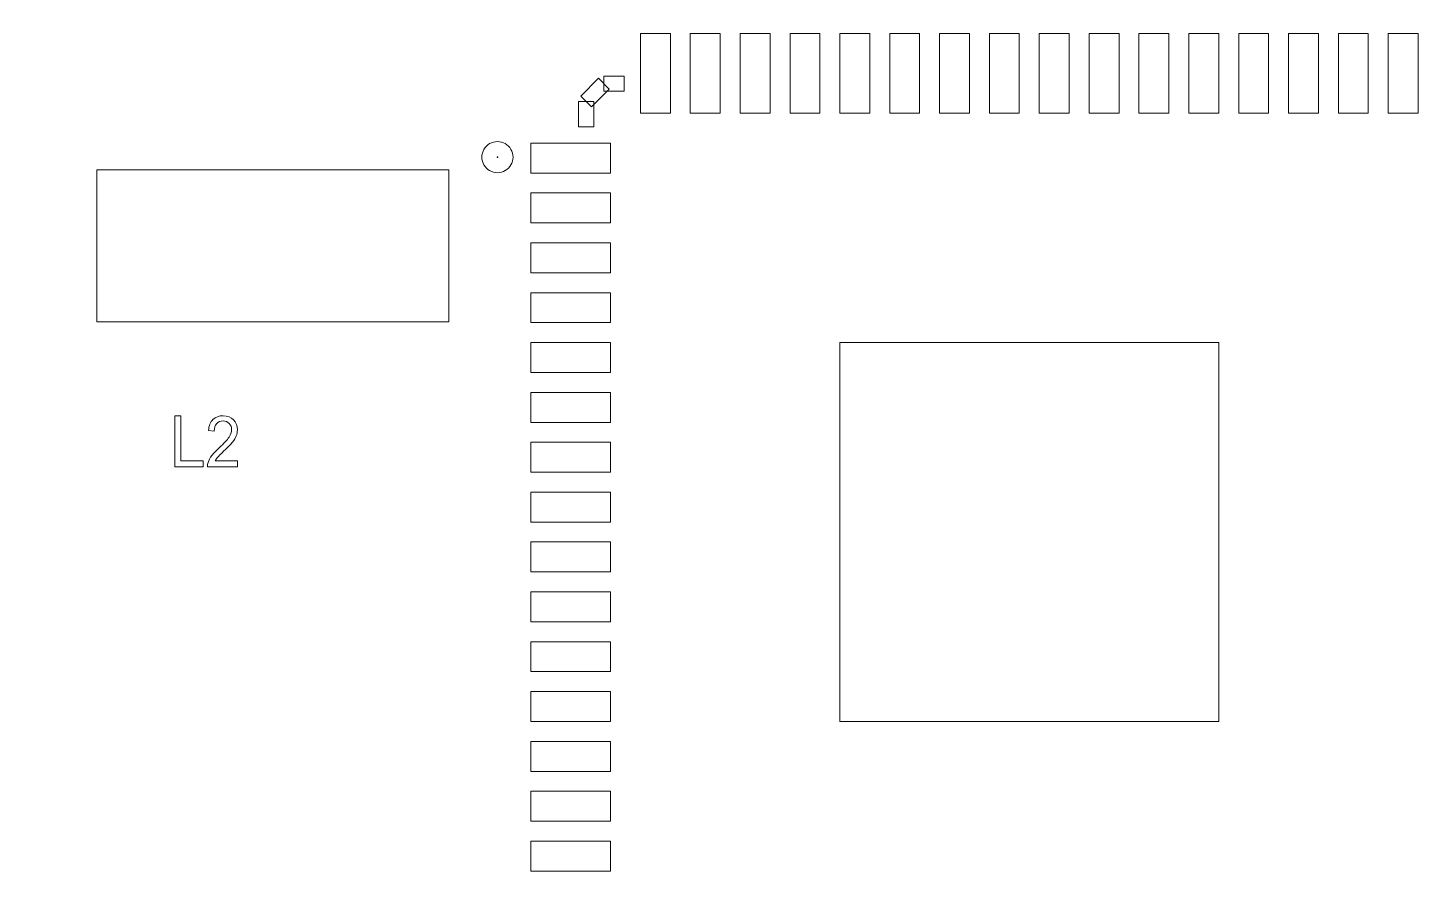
# Model space of a CAD drawing. Header units: millimetres. Extents: x -90 to 99, y -65 to 67.
# Drawn here: x -47.37 to -33.36, y -26.46 to -17.91 of the extents above; entities that cross this region are included whole.
import ezdxf

# ---------------------------------------------------------------- set-up
doc = ezdxf.new("R2010")
doc.units = ezdxf.units.MM
doc.header["$MEASUREMENT"] = 0
for name, color, linetype in [('BG_OUTLINE', 7, 'Continuous'), ('PG_SILKSCREEN_TOP', 7, 'Continuous'), ('PIN_TOP', 7, 'Continuous'), ('RD_SILKSCREEN_TOP', 7, 'Continuous')]:
    doc.layers.add(name, color=color, linetype=linetype)

msp = doc.modelspace()

# ---------------------------------------------------------------- linework, layer by layer
at = {"layer": 'BG_OUTLINE', "color": 3, "lineweight": 9}
msp.add_open_spline([(-71.7269, -61.8795), (-71.7269, -61.8795), (-71.7343, 42.2681), (-71.7343, 42.2681), (-71.7343, 42.2681), (-71.7348, 43.0066), (-71.4419, 43.715), (-70.92, 44.2375), (-70.92, 44.2375), (-70.3982, 44.76), (-69.6866, 45.0538), (-68.9482, 45.0543), (-68.9482, 45.0543), (-68.9482, 45.0543), (75.2046, 45.0543), (75.2046, 45.0543), (75.2046, 45.0543), (76.8319, 45.0552), (78.1763, 43.7805), (78.2661, 42.1556), (78.2661, 42.1556), (78.2661, 42.1556), (78.2661, 31.2814), (78.2661, 31.2814), (78.2661, 31.2814), (78.2661, 31.2814), (72.2646, 31.2814), (72.2646, 31.2814), (72.2646, 31.2814), (72.2646, 31.2814), (72.2646, 26.9814), (72.2646, 26.9814), (72.2646, 26.9814), (72.2646, 26.9814), (78.2661, 26.9814), (78.2661, 26.9814), (78.2661, 26.9814), (78.2661, 26.9814), (78.2661, 18.6553), (78.2661, 18.6553), (78.2661, 18.6553), (78.2661, 18.6553), (72.2496, 18.6553), (72.2496, 18.6553), (72.2496, 18.6553), (72.2496, 18.6553), (72.2496, 14.3553), (72.2496, 14.3553), (72.2496, 14.3553), (72.2496, 14.3553), (78.2661, 14.3553), (78.2661, 14.3553), (78.2661, 14.3553), (78.2661, 14.3553), (78.2661, 9.255), (78.2661, 9.255), (78.2661, 9.255), (78.2661, 9.255), (72.2648, 9.255), (72.2648, 9.255), (72.2648, 9.255), (72.2648, 9.255), (72.2648, 4.955), (72.2648, 4.955), (72.2648, 4.955), (72.2648, 4.955), (78.2661, 4.955), (78.2661, 4.955), (78.2661, 4.955), (78.2661, 4.955), (78.2661, -3.3762), (78.2661, -3.3762), (78.2661, -3.3762), (78.2661, -3.3762), (72.2445, -3.3762), (72.2445, -3.3762), (72.2445, -3.3762), (72.2445, -3.3762), (72.2445, -7.6762), (72.2445, -7.6762), (72.2445, -7.6762), (72.2445, -7.6762), (78.2661, -7.6762), (78.2661, -7.6762), (78.2661, -7.6762), (78.2661, -7.6762), (78.2661, -12.7615), (78.2661, -12.7615), (78.2661, -12.7615), (78.2661, -12.7615), (72.2651, -12.7615), (72.2651, -12.7615), (72.2651, -12.7615), (72.2651, -12.7615), (72.2651, -17.0615), (72.2651, -17.0615), (72.2651, -17.0615), (72.2651, -17.0615), (78.2661, -17.0615), (78.2661, -17.0615), (78.2661, -17.0615), (78.2661, -17.0615), (78.2661, -25.4097), (78.2661, -25.4097), (78.2661, -25.4097), (78.2661, -25.4097), (72.2656, -25.4097), (72.2656, -25.4097), (72.2656, -25.4097), (72.2656, -25.4097), (72.2656, -29.7097), (72.2656, -29.7097), (72.2656, -29.7097), (72.2656, -29.7097), (78.2661, -29.7097), (78.2661, -29.7097), (78.2661, -29.7097), (78.2661, -29.7097), (78.2661, -34.793), (78.2661, -34.793), (78.2661, -34.793), (78.2661, -34.793), (72.2679, -34.793), (72.2679, -34.793), (72.2679, -34.793), (72.2679, -34.793), (72.2679, -39.0929), (72.2679, -39.0929), (72.2679, -39.0929), (72.2679, -39.0929), (78.2661, -39.0929), (78.2661, -39.0929), (78.2661, -39.0929), (78.2661, -39.0929), (78.2661, -47.4269), (78.2661, -47.4269), (78.2661, -47.4269), (78.2661, -47.4269), (72.2679, -47.4269), (72.2679, -47.4269), (72.2679, -47.4269), (72.2679, -47.4269), (72.2679, -51.7269), (72.2679, -51.7269), (72.2679, -51.7269), (72.2679, -51.7269), (78.2661, -51.7269), (78.2661, -51.7269), (78.2661, -51.7269), (78.2661, -51.7269), (78.2661, -51.8138), (78.2661, -51.8138), (78.2661, -51.8138), (78.2661, -51.8138), (78.2656, -61.8468), (78.2656, -61.8468), (78.2656, -61.8468), (78.2661, -62.6669), (77.9407, -63.4536), (77.3612, -64.0339), (77.3612, -64.0339), (76.7817, -64.6142), (75.9915, -64.9405), (75.1713, -64.941), (75.1713, -64.941), (75.1713, -64.941), (-68.6609, -64.9456), (-68.6609, -64.9456), (-68.6609, -64.9456), (-69.4735, -64.9461), (-70.2531, -64.6237), (-70.8281, -64.0495), (-70.8281, -64.0495), (-71.4031, -63.4752), (-71.7264, -62.6922), (-71.7269, -61.8795)], degree=3, knots=[0, 0, 0, 0, 0.0227273, 0.0227273, 0.0227273, 0.0227273, 0.0454545, 0.0454545, 0.0454545, 0.0454545, 0.0681818, 0.0681818, 0.0681818, 0.0681818, 0.0909091, 0.0909091, 0.0909091, 0.0909091, 0.1136364, 0.1136364, 0.1136364, 0.1136364, 0.1363636, 0.1363636, 0.1363636, 0.1363636, 0.1590909, 0.1590909, 0.1590909, 0.1590909, 0.1818182, 0.1818182, 0.1818182, 0.1818182, 0.2045455, 0.2045455, 0.2045455, 0.2045455, 0.2272727, 0.2272727, 0.2272727, 0.2272727, 0.25, 0.25, 0.25, 0.25, 0.2727273, 0.2727273, 0.2727273, 0.2727273, 0.2954545, 0.2954545, 0.2954545, 0.2954545, 0.3181818, 0.3181818, 0.3181818, 0.3181818, 0.3409091, 0.3409091, 0.3409091, 0.3409091, 0.3636364, 0.3636364, 0.3636364, 0.3636364, 0.3863636, 0.3863636, 0.3863636, 0.3863636, 0.4090909, 0.4090909, 0.4090909, 0.4090909, 0.4318182, 0.4318182, 0.4318182, 0.4318182, 0.4545455, 0.4545455, 0.4545455, 0.4545455, 0.4772727, 0.4772727, 0.4772727, 0.4772727, 0.5, 0.5, 0.5, 0.5, 0.5227273, 0.5227273, 0.5227273, 0.5227273, 0.5454545, 0.5454545, 0.5454545, 0.5454545, 0.5681818, 0.5681818, 0.5681818, 0.5681818, 0.5909091, 0.5909091, 0.5909091, 0.5909091, 0.6136364, 0.6136364, 0.6136364, 0.6136364, 0.6363636, 0.6363636, 0.6363636, 0.6363636, 0.6590909, 0.6590909, 0.6590909, 0.6590909, 0.6818182, 0.6818182, 0.6818182, 0.6818182, 0.7045455, 0.7045455, 0.7045455, 0.7045455, 0.7272727, 0.7272727, 0.7272727, 0.7272727, 0.75, 0.75, 0.75, 0.75, 0.7727273, 0.7727273, 0.7727273, 0.7727273, 0.7954545, 0.7954545, 0.7954545, 0.7954545, 0.8181818, 0.8181818, 0.8181818, 0.8181818, 0.8409091, 0.8409091, 0.8409091, 0.8409091, 0.8636364, 0.8636364, 0.8636364, 0.8636364, 0.8863636, 0.8863636, 0.8863636, 0.8863636, 0.9090909, 0.9090909, 0.9090909, 0.9090909, 0.9318182, 0.9318182, 0.9318182, 0.9318182, 0.9545455, 0.9545455, 0.9545455, 0.9545455, 0.9772727, 0.9772727, 0.9772727, 0.9772727, 1, 1, 1, 1], dxfattribs=at)
at = {"layer": 'PG_SILKSCREEN_TOP', "color": 6, "lineweight": 9}
for points, knots in [([(-41.6467, -18.4122), (-41.6467, -18.4122), (-41.5389, -18.52), (-41.5389, -18.52), (-41.5389, -18.52), (-41.5389, -18.52), (-41.7167, -18.6978), (-41.7167, -18.6978), (-41.7167, -18.6978), (-41.7167, -18.6978), (-41.8245, -18.59), (-41.8245, -18.59), (-41.8245, -18.59), (-41.8245, -18.59), (-41.6467, -18.4122), (-41.6467, -18.4122)], [0, 0, 0, 0, 0.25, 0.25, 0.25, 0.25, 0.5, 0.5, 0.5, 0.5, 0.75, 0.75, 0.75, 0.75, 1, 1, 1, 1]), ([(-41.3896, -18.3899), (-41.3896, -18.3899), (-41.3896, -18.5423), (-41.3896, -18.5423), (-41.3896, -18.5423), (-41.3896, -18.5423), (-41.5928, -18.5423), (-41.5928, -18.5423), (-41.5928, -18.5423), (-41.5928, -18.5423), (-41.5928, -18.3899), (-41.5928, -18.3899), (-41.5928, -18.3899), (-41.5928, -18.3899), (-41.3896, -18.3899), (-41.3896, -18.3899)], [0, 0, 0, 0, 0.25, 0.25, 0.25, 0.25, 0.5, 0.5, 0.5, 0.5, 0.75, 0.75, 0.75, 0.75, 1, 1, 1, 1]), ([(-41.8468, -18.6439), (-41.8468, -18.6439), (-41.6944, -18.6439), (-41.6944, -18.6439), (-41.6944, -18.6439), (-41.6944, -18.6439), (-41.6944, -18.8979), (-41.6944, -18.8979), (-41.6944, -18.8979), (-41.6944, -18.8979), (-41.8468, -18.8979), (-41.8468, -18.8979), (-41.8468, -18.8979), (-41.8468, -18.8979), (-41.8468, -18.6439), (-41.8468, -18.6439)], [0, 0, 0, 0, 0.25, 0.25, 0.25, 0.25, 0.5, 0.5, 0.5, 0.5, 0.75, 0.75, 0.75, 0.75, 1, 1, 1, 1]), ([(-42.816, -19.2027), (-42.816, -19.1468), (-42.7862, -19.0951), (-42.7378, -19.0672), (-42.7378, -19.0672), (-42.6894, -19.0393), (-42.6298, -19.0393), (-42.5813, -19.0672), (-42.5813, -19.0672), (-42.533, -19.0951), (-42.5031, -19.1468), (-42.5031, -19.2027)], [0, 0, 0, 0, 0.3333333, 0.3333333, 0.3333333, 0.3333333, 0.6666667, 0.6666667, 0.6666667, 0.6666667, 1, 1, 1, 1]), ([(-42.5031, -19.2027), (-42.5031, -19.2586), (-42.533, -19.3103), (-42.5813, -19.3382), (-42.5813, -19.3382), (-42.6298, -19.3662), (-42.6894, -19.3662), (-42.7378, -19.3382), (-42.7378, -19.3382), (-42.7862, -19.3103), (-42.816, -19.2586), (-42.816, -19.2027)], [0, 0, 0, 0, 0.3333333, 0.3333333, 0.3333333, 0.3333333, 0.6666667, 0.6666667, 0.6666667, 0.6666667, 1, 1, 1, 1]), ([(-42.6555, -19.2027), (-42.6555, -19.2013), (-42.6563, -19.1999), (-42.6575, -19.1992), (-42.6575, -19.1992), (-42.6588, -19.1985), (-42.6603, -19.1985), (-42.6616, -19.1992), (-42.6616, -19.1992), (-42.6629, -19.1999), (-42.6636, -19.2013), (-42.6636, -19.2027)], [0, 0, 0, 0, 0.3333333, 0.3333333, 0.3333333, 0.3333333, 0.6666667, 0.6666667, 0.6666667, 0.6666667, 1, 1, 1, 1]), ([(-42.6636, -19.2027), (-42.6636, -19.2042), (-42.6629, -19.2055), (-42.6616, -19.2062), (-42.6616, -19.2062), (-42.6603, -19.2069), (-42.6588, -19.2069), (-42.6575, -19.2062), (-42.6575, -19.2062), (-42.6563, -19.2055), (-42.6555, -19.2042), (-42.6555, -19.2027)], [0, 0, 0, 0, 0.3333333, 0.3333333, 0.3333333, 0.3333333, 0.6666667, 0.6666667, 0.6666667, 0.6666667, 1, 1, 1, 1])]:
    msp.add_open_spline(points, degree=3, knots=knots, dxfattribs=at)
at = {"layer": 'PIN_TOP', "lineweight": 9}
for points in [[(-41.2256, -17.9619), (-41.2256, -17.9619), (-40.9256, -17.9619), (-40.9256, -17.9619), (-40.9256, -17.9619), (-40.9256, -17.9619), (-40.9256, -18.762), (-40.9256, -18.762), (-40.9256, -18.762), (-40.9256, -18.762), (-41.2256, -18.762), (-41.2256, -18.762), (-41.2256, -18.762), (-41.2256, -18.762), (-41.2256, -17.9619), (-41.2256, -17.9619)], [(-40.7255, -17.9619), (-40.7255, -17.9619), (-40.4255, -17.9619), (-40.4255, -17.9619), (-40.4255, -17.9619), (-40.4255, -17.9619), (-40.4255, -18.762), (-40.4255, -18.762), (-40.4255, -18.762), (-40.4255, -18.762), (-40.7255, -18.762), (-40.7255, -18.762), (-40.7255, -18.762), (-40.7255, -18.762), (-40.7255, -17.9619), (-40.7255, -17.9619)], [(-40.2256, -17.9619), (-40.2256, -17.9619), (-39.9256, -17.9619), (-39.9256, -17.9619), (-39.9256, -17.9619), (-39.9256, -17.9619), (-39.9256, -18.762), (-39.9256, -18.762), (-39.9256, -18.762), (-39.9256, -18.762), (-40.2256, -18.762), (-40.2256, -18.762), (-40.2256, -18.762), (-40.2256, -18.762), (-40.2256, -17.9619), (-40.2256, -17.9619)], [(-39.7255, -17.9619), (-39.7255, -17.9619), (-39.4255, -17.9619), (-39.4255, -17.9619), (-39.4255, -17.9619), (-39.4255, -17.9619), (-39.4255, -18.762), (-39.4255, -18.762), (-39.4255, -18.762), (-39.4255, -18.762), (-39.7255, -18.762), (-39.7255, -18.762), (-39.7255, -18.762), (-39.7255, -18.762), (-39.7255, -17.9619), (-39.7255, -17.9619)], [(-39.2256, -17.9619), (-39.2256, -17.9619), (-38.9256, -17.9619), (-38.9256, -17.9619), (-38.9256, -17.9619), (-38.9256, -17.9619), (-38.9256, -18.762), (-38.9256, -18.762), (-38.9256, -18.762), (-38.9256, -18.762), (-39.2256, -18.762), (-39.2256, -18.762), (-39.2256, -18.762), (-39.2256, -18.762), (-39.2256, -17.9619), (-39.2256, -17.9619)], [(-38.7255, -17.9619), (-38.7255, -17.9619), (-38.4255, -17.9619), (-38.4255, -17.9619), (-38.4255, -17.9619), (-38.4255, -17.9619), (-38.4255, -18.762), (-38.4255, -18.762), (-38.4255, -18.762), (-38.4255, -18.762), (-38.7255, -18.762), (-38.7255, -18.762), (-38.7255, -18.762), (-38.7255, -18.762), (-38.7255, -17.9619), (-38.7255, -17.9619)], [(-38.2256, -17.9619), (-38.2256, -17.9619), (-37.9256, -17.9619), (-37.9256, -17.9619), (-37.9256, -17.9619), (-37.9256, -17.9619), (-37.9256, -18.762), (-37.9256, -18.762), (-37.9256, -18.762), (-37.9256, -18.762), (-38.2256, -18.762), (-38.2256, -18.762), (-38.2256, -18.762), (-38.2256, -18.762), (-38.2256, -17.9619), (-38.2256, -17.9619)], [(-37.7255, -17.9619), (-37.7255, -17.9619), (-37.4255, -17.9619), (-37.4255, -17.9619), (-37.4255, -17.9619), (-37.4255, -17.9619), (-37.4255, -18.762), (-37.4255, -18.762), (-37.4255, -18.762), (-37.4255, -18.762), (-37.7255, -18.762), (-37.7255, -18.762), (-37.7255, -18.762), (-37.7255, -18.762), (-37.7255, -17.9619), (-37.7255, -17.9619)], [(-37.2256, -17.9619), (-37.2256, -17.9619), (-36.9256, -17.9619), (-36.9256, -17.9619), (-36.9256, -17.9619), (-36.9256, -17.9619), (-36.9256, -18.762), (-36.9256, -18.762), (-36.9256, -18.762), (-36.9256, -18.762), (-37.2256, -18.762), (-37.2256, -18.762), (-37.2256, -18.762), (-37.2256, -18.762), (-37.2256, -17.9619), (-37.2256, -17.9619)], [(-36.7255, -17.9619), (-36.7255, -17.9619), (-36.4255, -17.9619), (-36.4255, -17.9619), (-36.4255, -17.9619), (-36.4255, -17.9619), (-36.4255, -18.762), (-36.4255, -18.762), (-36.4255, -18.762), (-36.4255, -18.762), (-36.7255, -18.762), (-36.7255, -18.762), (-36.7255, -18.762), (-36.7255, -18.762), (-36.7255, -17.9619), (-36.7255, -17.9619)], [(-36.2256, -17.9619), (-36.2256, -17.9619), (-35.9257, -17.9619), (-35.9257, -17.9619), (-35.9257, -17.9619), (-35.9257, -17.9619), (-35.9257, -18.762), (-35.9257, -18.762), (-35.9257, -18.762), (-35.9257, -18.762), (-36.2256, -18.762), (-36.2256, -18.762), (-36.2256, -18.762), (-36.2256, -18.762), (-36.2256, -17.9619), (-36.2256, -17.9619)], [(-35.7255, -17.9619), (-35.7255, -17.9619), (-35.4255, -17.9619), (-35.4255, -17.9619), (-35.4255, -17.9619), (-35.4255, -17.9619), (-35.4255, -18.762), (-35.4255, -18.762), (-35.4255, -18.762), (-35.4255, -18.762), (-35.7255, -18.762), (-35.7255, -18.762), (-35.7255, -18.762), (-35.7255, -18.762), (-35.7255, -17.9619), (-35.7255, -17.9619)], [(-35.2256, -17.9619), (-35.2256, -17.9619), (-34.9257, -17.9619), (-34.9257, -17.9619), (-34.9257, -17.9619), (-34.9257, -17.9619), (-34.9257, -18.762), (-34.9257, -18.762), (-34.9257, -18.762), (-34.9257, -18.762), (-35.2256, -18.762), (-35.2256, -18.762), (-35.2256, -18.762), (-35.2256, -18.762), (-35.2256, -17.9619), (-35.2256, -17.9619)], [(-34.7255, -17.9619), (-34.7255, -17.9619), (-34.4255, -17.9619), (-34.4255, -17.9619), (-34.4255, -17.9619), (-34.4255, -17.9619), (-34.4255, -18.762), (-34.4255, -18.762), (-34.4255, -18.762), (-34.4255, -18.762), (-34.7255, -18.762), (-34.7255, -18.762), (-34.7255, -18.762), (-34.7255, -18.762), (-34.7255, -17.9619), (-34.7255, -17.9619)], [(-34.2256, -17.9619), (-34.2256, -17.9619), (-33.9257, -17.9619), (-33.9257, -17.9619), (-33.9257, -17.9619), (-33.9257, -17.9619), (-33.9257, -18.762), (-33.9257, -18.762), (-33.9257, -18.762), (-33.9257, -18.762), (-34.2256, -18.762), (-34.2256, -18.762), (-34.2256, -18.762), (-34.2256, -18.762), (-34.2256, -17.9619), (-34.2256, -17.9619)], [(-33.7255, -17.9619), (-33.7255, -17.9619), (-33.4255, -17.9619), (-33.4255, -17.9619), (-33.4255, -17.9619), (-33.4255, -17.9619), (-33.4255, -18.762), (-33.4255, -18.762), (-33.4255, -18.762), (-33.4255, -18.762), (-33.7255, -18.762), (-33.7255, -18.762), (-33.7255, -18.762), (-33.7255, -18.762), (-33.7255, -17.9619), (-33.7255, -17.9619)], [(-42.3256, -19.0619), (-42.3256, -19.0619), (-41.5255, -19.0619), (-41.5255, -19.0619), (-41.5255, -19.0619), (-41.5255, -19.0619), (-41.5255, -19.3618), (-41.5255, -19.3618), (-41.5255, -19.3618), (-41.5255, -19.3618), (-42.3256, -19.3618), (-42.3256, -19.3618), (-42.3256, -19.3618), (-42.3256, -19.3618), (-42.3256, -19.0619), (-42.3256, -19.0619)], [(-46.6771, -20.8527), (-46.6771, -20.8527), (-46.6771, -19.3287), (-46.6771, -19.3287), (-46.6771, -19.3287), (-46.6771, -19.3287), (-43.1465, -19.3287), (-43.1465, -19.3287), (-43.1465, -19.3287), (-43.1465, -19.3287), (-43.1465, -20.8527), (-43.1465, -20.8527), (-43.1465, -20.8527), (-43.1465, -20.8527), (-46.6771, -20.8527), (-46.6771, -20.8527)], [(-42.3256, -19.562), (-42.3256, -19.562), (-41.5255, -19.562), (-41.5255, -19.562), (-41.5255, -19.562), (-41.5255, -19.562), (-41.5255, -19.862), (-41.5255, -19.862), (-41.5255, -19.862), (-41.5255, -19.862), (-42.3256, -19.862), (-42.3256, -19.862), (-42.3256, -19.862), (-42.3256, -19.862), (-42.3256, -19.562), (-42.3256, -19.562)], [(-42.3256, -20.0619), (-42.3256, -20.0619), (-41.5255, -20.0619), (-41.5255, -20.0619), (-41.5255, -20.0619), (-41.5255, -20.0619), (-41.5255, -20.3618), (-41.5255, -20.3618), (-41.5255, -20.3618), (-41.5255, -20.3618), (-42.3256, -20.3618), (-42.3256, -20.3618), (-42.3256, -20.3618), (-42.3256, -20.3618), (-42.3256, -20.0619), (-42.3256, -20.0619)], [(-42.3256, -20.562), (-42.3256, -20.562), (-41.5255, -20.562), (-41.5255, -20.562), (-41.5255, -20.562), (-41.5255, -20.562), (-41.5255, -20.862), (-41.5255, -20.862), (-41.5255, -20.862), (-41.5255, -20.862), (-42.3256, -20.862), (-42.3256, -20.862), (-42.3256, -20.862), (-42.3256, -20.862), (-42.3256, -20.562), (-42.3256, -20.562)], [(-42.3256, -21.0619), (-42.3256, -21.0619), (-41.5255, -21.0619), (-41.5255, -21.0619), (-41.5255, -21.0619), (-41.5255, -21.0619), (-41.5255, -21.3618), (-41.5255, -21.3618), (-41.5255, -21.3618), (-41.5255, -21.3618), (-42.3256, -21.3618), (-42.3256, -21.3618), (-42.3256, -21.3618), (-42.3256, -21.3618), (-42.3256, -21.0619), (-42.3256, -21.0619)], [(-39.2256, -21.0619), (-39.2256, -21.0619), (-35.4255, -21.0619), (-35.4255, -21.0619), (-35.4255, -21.0619), (-35.4255, -21.0619), (-35.4255, -24.8619), (-35.4255, -24.8619), (-35.4255, -24.8619), (-35.4255, -24.8619), (-39.2256, -24.8619), (-39.2256, -24.8619), (-39.2256, -24.8619), (-39.2256, -24.8619), (-39.2256, -21.0619), (-39.2256, -21.0619)], [(-42.3256, -21.562), (-42.3256, -21.562), (-41.5255, -21.562), (-41.5255, -21.562), (-41.5255, -21.562), (-41.5255, -21.562), (-41.5255, -21.862), (-41.5255, -21.862), (-41.5255, -21.862), (-41.5255, -21.862), (-42.3256, -21.862), (-42.3256, -21.862), (-42.3256, -21.862), (-42.3256, -21.862), (-42.3256, -21.562), (-42.3256, -21.562)], [(-42.3256, -22.0619), (-42.3256, -22.0619), (-41.5255, -22.0619), (-41.5255, -22.0619), (-41.5255, -22.0619), (-41.5255, -22.0619), (-41.5255, -22.3618), (-41.5255, -22.3618), (-41.5255, -22.3618), (-41.5255, -22.3618), (-42.3256, -22.3618), (-42.3256, -22.3618), (-42.3256, -22.3618), (-42.3256, -22.3618), (-42.3256, -22.0619), (-42.3256, -22.0619)], [(-42.3256, -22.562), (-42.3256, -22.562), (-41.5255, -22.562), (-41.5255, -22.562), (-41.5255, -22.562), (-41.5255, -22.562), (-41.5255, -22.862), (-41.5255, -22.862), (-41.5255, -22.862), (-41.5255, -22.862), (-42.3256, -22.862), (-42.3256, -22.862), (-42.3256, -22.862), (-42.3256, -22.862), (-42.3256, -22.562), (-42.3256, -22.562)], [(-42.3256, -23.0619), (-42.3256, -23.0619), (-41.5255, -23.0619), (-41.5255, -23.0619), (-41.5255, -23.0619), (-41.5255, -23.0619), (-41.5255, -23.3618), (-41.5255, -23.3618), (-41.5255, -23.3618), (-41.5255, -23.3618), (-42.3256, -23.3618), (-42.3256, -23.3618), (-42.3256, -23.3618), (-42.3256, -23.3618), (-42.3256, -23.0619), (-42.3256, -23.0619)], [(-42.3256, -23.562), (-42.3256, -23.562), (-41.5255, -23.562), (-41.5255, -23.562), (-41.5255, -23.562), (-41.5255, -23.562), (-41.5255, -23.862), (-41.5255, -23.862), (-41.5255, -23.862), (-41.5255, -23.862), (-42.3256, -23.862), (-42.3256, -23.862), (-42.3256, -23.862), (-42.3256, -23.862), (-42.3256, -23.562), (-42.3256, -23.562)], [(-42.3256, -24.0618), (-42.3256, -24.0618), (-41.5255, -24.0618), (-41.5255, -24.0618), (-41.5255, -24.0618), (-41.5255, -24.0618), (-41.5255, -24.3618), (-41.5255, -24.3618), (-41.5255, -24.3618), (-41.5255, -24.3618), (-42.3256, -24.3618), (-42.3256, -24.3618), (-42.3256, -24.3618), (-42.3256, -24.3618), (-42.3256, -24.0618), (-42.3256, -24.0618)], [(-42.3256, -24.562), (-42.3256, -24.562), (-41.5255, -24.562), (-41.5255, -24.562), (-41.5255, -24.562), (-41.5255, -24.562), (-41.5255, -24.8619), (-41.5255, -24.8619), (-41.5255, -24.8619), (-41.5255, -24.8619), (-42.3256, -24.8619), (-42.3256, -24.8619), (-42.3256, -24.8619), (-42.3256, -24.8619), (-42.3256, -24.562), (-42.3256, -24.562)], [(-42.3256, -25.0618), (-42.3256, -25.0618), (-41.5255, -25.0618), (-41.5255, -25.0618), (-41.5255, -25.0618), (-41.5255, -25.0618), (-41.5255, -25.3618), (-41.5255, -25.3618), (-41.5255, -25.3618), (-41.5255, -25.3618), (-42.3256, -25.3618), (-42.3256, -25.3618), (-42.3256, -25.3618), (-42.3256, -25.3618), (-42.3256, -25.0618), (-42.3256, -25.0618)], [(-42.3256, -25.562), (-42.3256, -25.562), (-41.5255, -25.562), (-41.5255, -25.562), (-41.5255, -25.562), (-41.5255, -25.562), (-41.5255, -25.8619), (-41.5255, -25.8619), (-41.5255, -25.8619), (-41.5255, -25.8619), (-42.3256, -25.8619), (-42.3256, -25.8619), (-42.3256, -25.8619), (-42.3256, -25.8619), (-42.3256, -25.562), (-42.3256, -25.562)], [(-42.3256, -26.0618), (-42.3256, -26.0618), (-41.5255, -26.0618), (-41.5255, -26.0618), (-41.5255, -26.0618), (-41.5255, -26.0618), (-41.5255, -26.3618), (-41.5255, -26.3618), (-41.5255, -26.3618), (-41.5255, -26.3618), (-42.3256, -26.3618), (-42.3256, -26.3618), (-42.3256, -26.3618), (-42.3256, -26.3618), (-42.3256, -26.0618), (-42.3256, -26.0618)]]:
    msp.add_open_spline(points, degree=3, knots=[0, 0, 0, 0, 0.25, 0.25, 0.25, 0.25, 0.5, 0.5, 0.5, 0.5, 0.75, 0.75, 0.75, 0.75, 1, 1, 1, 1], dxfattribs=at)
at = {"layer": 'RD_SILKSCREEN_TOP', "color": 8, "lineweight": 9}
for points, knots in [([(-45.8941, -22.3073), (-45.8941, -22.3073), (-45.8941, -21.7982), (-45.8941, -21.7982), (-45.8941, -21.7982), (-45.8941, -21.7982), (-45.8338, -21.7982), (-45.8338, -21.7982), (-45.8338, -21.7982), (-45.8338, -21.7982), (-45.8338, -22.2472), (-45.8338, -22.2472), (-45.8338, -22.2472), (-45.8338, -22.2472), (-45.61, -22.2472), (-45.61, -22.2472), (-45.61, -22.2472), (-45.61, -22.2472), (-45.61, -22.3073), (-45.61, -22.3073), (-45.61, -22.3073), (-45.61, -22.3073), (-45.8941, -22.3073), (-45.8941, -22.3073)], [0, 0, 0, 0, 0.1666667, 0.1666667, 0.1666667, 0.1666667, 0.3333333, 0.3333333, 0.3333333, 0.3333333, 0.5, 0.5, 0.5, 0.5, 0.6666667, 0.6666667, 0.6666667, 0.6666667, 0.8333333, 0.8333333, 0.8333333, 0.8333333, 1, 1, 1, 1]), ([(-45.2678, -22.2472), (-45.2678, -22.2472), (-45.2678, -22.3073), (-45.2678, -22.3073), (-45.2678, -22.3073), (-45.2678, -22.3073), (-45.5681, -22.3073), (-45.5681, -22.3073), (-45.5681, -22.3073), (-45.5686, -22.2922), (-45.5664, -22.2778), (-45.5617, -22.2639), (-45.5617, -22.2639), (-45.5541, -22.2409), (-45.5418, -22.2184), (-45.525, -22.1961), (-45.525, -22.1961), (-45.508, -22.174), (-45.4837, -22.1482), (-45.452, -22.1191), (-45.452, -22.1191), (-45.4025, -22.0737), (-45.3691, -22.0378), (-45.3517, -22.0112), (-45.3517, -22.0112), (-45.3344, -21.9848), (-45.3258, -21.9596), (-45.3258, -21.9361), (-45.3258, -21.9361), (-45.3258, -21.9113), (-45.3337, -21.8904), (-45.3494, -21.8733), (-45.3494, -21.8733), (-45.3654, -21.8564), (-45.3859, -21.8479), (-45.4113, -21.8479), (-45.4113, -21.8479), (-45.4382, -21.8479), (-45.4596, -21.8569), (-45.4757, -21.875), (-45.4757, -21.875), (-45.492, -21.893), (-45.5001, -21.918), (-45.5003, -21.9499), (-45.5003, -21.9499), (-45.5003, -21.9499), (-45.5577, -21.9434), (-45.5577, -21.9434), (-45.5577, -21.9434), (-45.5537, -21.8954), (-45.5389, -21.8589), (-45.5133, -21.8338), (-45.5133, -21.8338), (-45.4877, -21.8086), (-45.4532, -21.7961), (-45.41, -21.7961), (-45.41, -21.7961), (-45.3664, -21.7961), (-45.332, -21.8097), (-45.3065, -21.8367), (-45.3065, -21.8367), (-45.281, -21.8639), (-45.2683, -21.8974), (-45.2683, -21.9375), (-45.2683, -21.9375), (-45.2683, -21.9579), (-45.272, -21.9779), (-45.2795, -21.9976), (-45.2795, -21.9976), (-45.287, -22.0172), (-45.2994, -22.038), (-45.3166, -22.0597), (-45.3166, -22.0597), (-45.3338, -22.0815), (-45.3625, -22.1114), (-45.4026, -22.1493), (-45.4026, -22.1493), (-45.4361, -22.1808), (-45.4576, -22.2022), (-45.467, -22.2134), (-45.467, -22.2134), (-45.4767, -22.2246), (-45.4845, -22.2358), (-45.4907, -22.2472), (-45.4907, -22.2472), (-45.4907, -22.2472), (-45.2678, -22.2472), (-45.2678, -22.2472)], [0, 0, 0, 0, 0.0454545, 0.0454545, 0.0454545, 0.0454545, 0.0909091, 0.0909091, 0.0909091, 0.0909091, 0.1363636, 0.1363636, 0.1363636, 0.1363636, 0.1818182, 0.1818182, 0.1818182, 0.1818182, 0.2272727, 0.2272727, 0.2272727, 0.2272727, 0.2727273, 0.2727273, 0.2727273, 0.2727273, 0.3181818, 0.3181818, 0.3181818, 0.3181818, 0.3636364, 0.3636364, 0.3636364, 0.3636364, 0.4090909, 0.4090909, 0.4090909, 0.4090909, 0.4545455, 0.4545455, 0.4545455, 0.4545455, 0.5, 0.5, 0.5, 0.5, 0.5454545, 0.5454545, 0.5454545, 0.5454545, 0.5909091, 0.5909091, 0.5909091, 0.5909091, 0.6363636, 0.6363636, 0.6363636, 0.6363636, 0.6818182, 0.6818182, 0.6818182, 0.6818182, 0.7272727, 0.7272727, 0.7272727, 0.7272727, 0.7727273, 0.7727273, 0.7727273, 0.7727273, 0.8181818, 0.8181818, 0.8181818, 0.8181818, 0.8636364, 0.8636364, 0.8636364, 0.8636364, 0.9090909, 0.9090909, 0.9090909, 0.9090909, 0.9545455, 0.9545455, 0.9545455, 0.9545455, 1, 1, 1, 1])]:
    msp.add_open_spline(points, degree=3, knots=knots, dxfattribs=at)

doc.saveas('drawing.dxf')
